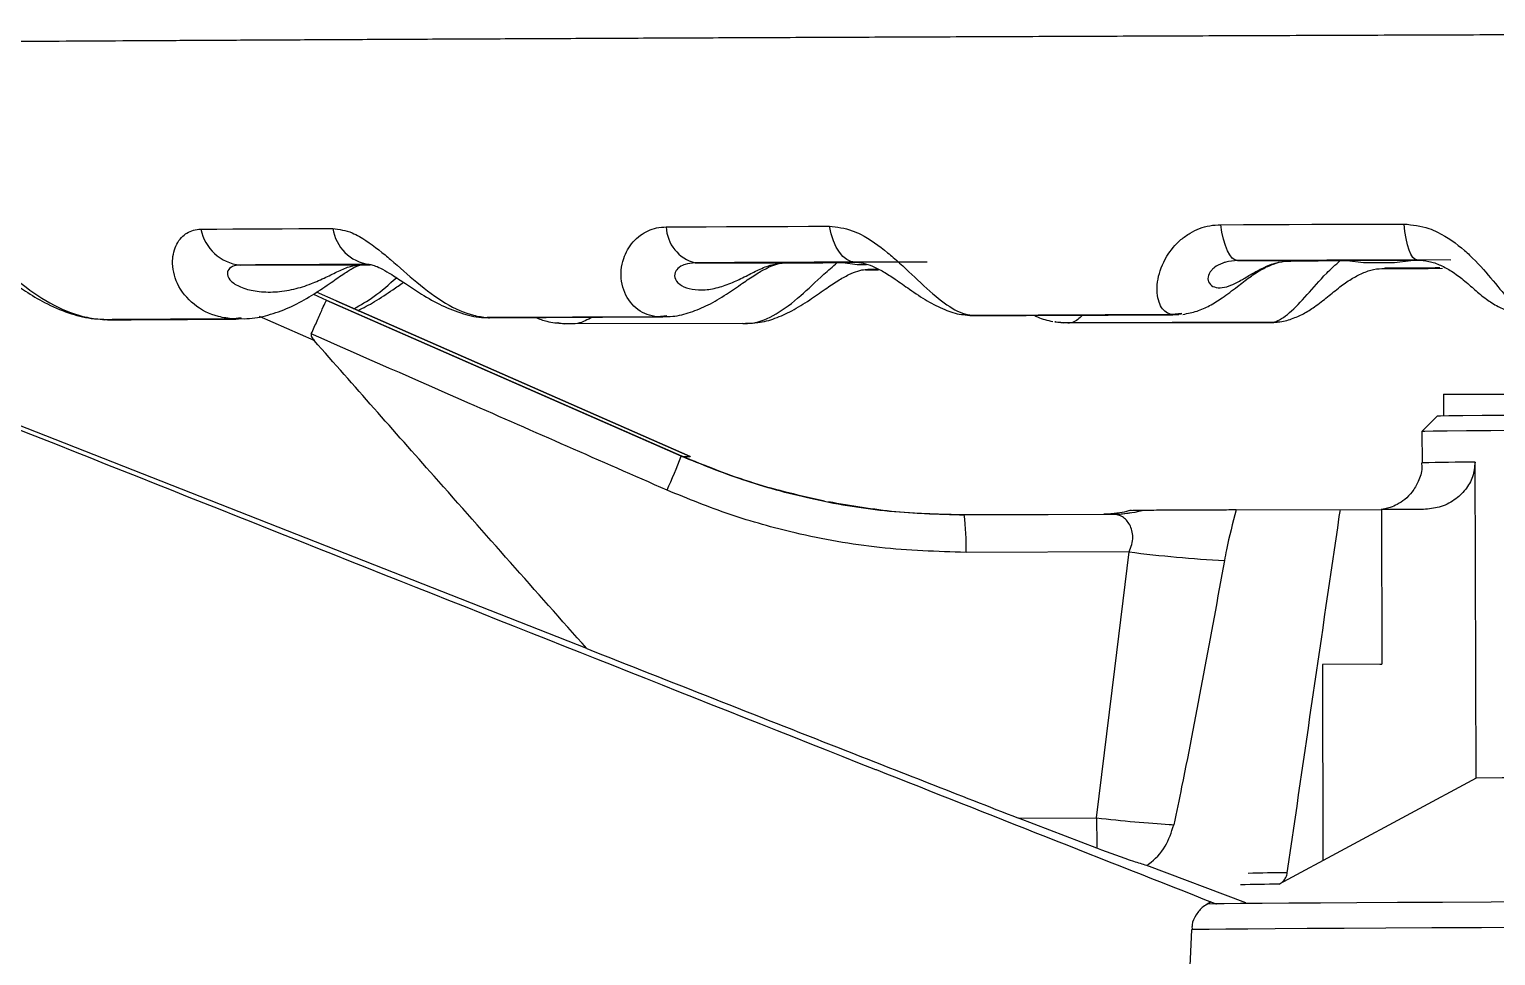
# Model space of a CAD drawing. Header units: millimetres. Extents: x 2462 to 4142, y 835 to 2023.
# Drawn here: x 3527.8 to 3621.4, y 1839.4 to 1898.6 of the extents above; entities that cross this region are included whole.
import ezdxf

# ---------------------------------------------------------------- set-up
doc = ezdxf.new("R2010")
doc.units = ezdxf.units.MM

msp = doc.modelspace()

# ---------------------------------------------------------------- linework, layer by layer
at = {"color": 7, "linetype": 'Continuous', "lineweight": 25}
for p, q in [((3541.226, 1883.549), (3548.879, 1883.561)), ((3570.274, 1883.688), (3576.008, 1883.69)), ((3579.689, 1883.702), (3580.62, 1883.576)), ((3585.077, 1883.729), (3580.459, 1883.731)), ((3580.62, 1883.576), (3581.21, 1883.579)), ((3581.149, 1883.247), (3581.976, 1883.249)), ((3604.895, 1883.829), (3608.318, 1883.822)), ((3611.896, 1883.831), (3612.942, 1883.706)), ((3612.942, 1883.706), (3614.914, 1883.713)), ((3614.914, 1883.713), (3615.962, 1883.846)), ((3615.962, 1883.846), (3616.512, 1883.849)), ((3618.506, 1883.859), (3616.336, 1883.871)), ((3545.903, 1881.681), (3546.749, 1881.311)), ((3547.361, 1881.262), (3546.102, 1881.813)), ((3569.387, 1871.339), (3546.733, 1881.287)), ((3546.749, 1881.311), (3569.389, 1871.366)), ((3569.956, 1871.32), (3547.361, 1881.262)), ((3569.978, 1871.29), (3547.367, 1881.235)), ((3601.329, 1880.442), (3600.69, 1880.382)), ((3532.521, 1880.091), (3532.957, 1880.064)), ((3541.296, 1880.171), (3540.797, 1880.104)), ((3545.95, 1878.729), (3542.454, 1880.257)), ((3556.864, 1880.2), (3557.324, 1880.21)), ((3567.864, 1880.241), (3556.999, 1880.189)), ((3557.139, 1880.181), (3567.978, 1880.232)), ((3561.482, 1879.857), (3561.963, 1879.794)), ((3573.32, 1879.807), (3562.095, 1879.787)), ((3568.457, 1880.305), (3567.864, 1880.241)), ((3587.918, 1880.33), (3587.356, 1880.386)), ((3600.69, 1880.382), (3587.918, 1880.33)), ((3588.01, 1880.32), (3588.306, 1880.318)), ((3600.971, 1880.367), (3588.306, 1880.318)), ((3593.226, 1879.92), (3593.804, 1879.862)), ((3594.158, 1879.853), (3593.888, 1879.853)), ((3594.056, 1879.855), (3594.162, 1879.853)), ((3594.158, 1879.853), (3594.056, 1879.855)), ((3594.158, 1879.853), (3607.065, 1879.883)), ((3600.971, 1880.367), (3600.753, 1880.372)), ((3600.896, 1880.391), (3601.04, 1880.393)), ((3601.12, 1880.371), (3600.977, 1880.368)), ((3601.04, 1880.393), (3601.147, 1880.394)), ((3606.988, 1879.905), (3607.139, 1879.907)), ((3607.216, 1879.887), (3607.065, 1879.883)), ((3607.071, 1879.883), (3607.216, 1879.887)), ((3607.139, 1879.907), (3607.252, 1879.908)), ((3563.359, 1859.054), (3515.822, 1877.74)), ((3618.047, 1875.294), (3618.047, 1873.932)), ((3618.047, 1875.294), (3683.333, 1875.294)), ((3617.661, 1873.922), (3616.664, 1872.918)), ((3616.664, 1872.918), (3616.67, 1870.918)), ((3620.116, 1850.793), (3620.052, 1870.957)), ((3598.075, 1867.726), (3597.277, 1867.597)), ((3604.801, 1867.909), (3614.072, 1867.939)), ((3616.77, 1867.947), (3614.072, 1867.938)), ((3614.072, 1867.939), (3614.103, 1858.057)), ((3597.967, 1865.233), (3587.564, 1865.201)), ((3614.103, 1858.057), (3610.307, 1858.045)), ((3610.307, 1858.045), (3610.347, 1845.497)), ((3613.974, 1858.056), (3614.103, 1858.057)), ((3581.785, 1851.334), (3581.815, 1851.335)), ((3620.116, 1850.793), (3607.551, 1844.009)), ((3590.903, 1848.232), (3595.892, 1848.247)), ((3595.917, 1846.305), (3590.903, 1848.232)), ((3605.424, 1842.814), (3599.102, 1845.203)), ((3603.202, 1842.885), (3602.948, 1842.737)), ((3601.956, 1841.106), (3601.714, 1836.198))]:
    msp.add_line(p, q, dxfattribs=at)
at = {"color": 7, "linetype": 'Continuous', "lineweight": 25, "flags": 128}
for points in [[(3603.826, 1886.124), (3605.273, 1886.13), (3606.724, 1886.135), (3608.18, 1886.14), (3609.641, 1886.146), (3611.106, 1886.151), (3612.575, 1886.157), (3614.048, 1886.162), (3615.525, 1886.167)], [(3604.895, 1883.829), (3604.724, 1883.869), (3604.557, 1883.99), (3604.397, 1884.188), (3604.248, 1884.459), (3604.114, 1884.796), (3603.997, 1885.192), (3603.9, 1885.638), (3603.826, 1886.124)], [(3616.336, 1883.871), (3616.207, 1883.912), (3616.08, 1884.033), (3615.959, 1884.231), (3615.846, 1884.502), (3615.744, 1884.839), (3615.655, 1885.235), (3615.581, 1885.681), (3615.525, 1886.167)], [(3538.722, 1885.838), (3539.735, 1885.843), (3540.76, 1885.848), (3541.796, 1885.854), (3542.844, 1885.859), (3543.902, 1885.865), (3544.971, 1885.87), (3546.052, 1885.875), (3547.143, 1885.881)], [(3568.425, 1885.98), (3569.699, 1885.986), (3570.98, 1885.991), (3572.27, 1885.997), (3573.568, 1886.002), (3574.875, 1886.008), (3576.189, 1886.014), (3577.51, 1886.019), (3578.84, 1886.025)], [(3580.459, 1883.731), (3580.2, 1883.772), (3579.946, 1883.892), (3579.704, 1884.09), (3579.478, 1884.36), (3579.275, 1884.697), (3579.098, 1885.093), (3578.952, 1885.539), (3578.84, 1886.025)], [(3549.461, 1883.591), (3548.393, 1883.585), (3547.337, 1883.58), (3546.291, 1883.575), (3545.256, 1883.57), (3544.232, 1883.564), (3543.219, 1883.559), (3542.216, 1883.554), (3541.226, 1883.549)], [(3580.459, 1883.731), (3579.159, 1883.726), (3577.867, 1883.72), (3576.582, 1883.715), (3575.304, 1883.71), (3574.035, 1883.704), (3572.773, 1883.699), (3571.519, 1883.693), (3570.274, 1883.688)], [(3580.658, 1883.706), (3580.588, 1883.706), (3580.138, 1883.704), (3579.689, 1883.702)], [(3616.336, 1883.871), (3614.892, 1883.866), (3613.451, 1883.86), (3612.015, 1883.855), (3610.582, 1883.85), (3609.154, 1883.845), (3607.73, 1883.839), (3606.31, 1883.834), (3604.895, 1883.829)], [(3615.962, 1883.846), (3615.452, 1883.845), (3614.942, 1883.843), (3614.433, 1883.841), (3613.925, 1883.839), (3613.417, 1883.837), (3612.909, 1883.835), (3612.402, 1883.833), (3611.896, 1883.831)], [(3614.129, 1883.326), (3614.176, 1883.327), (3615.618, 1883.33), (3617.064, 1883.334), (3617.966, 1883.337)], [(3617.661, 1873.921), (3617.841, 1873.929), (3618.379, 1873.937), (3619.269, 1873.946), (3620.502, 1873.956), (3622.065, 1873.967)], [(3622.929, 1872.976), (3621.056, 1872.964), (3619.497, 1872.953), (3618.267, 1872.943), (3617.38, 1872.934), (3616.843, 1872.925), (3616.664, 1872.918)], [(3569.414, 1871.325), (3569.475, 1871.325), (3569.956, 1871.32)], [(3569.956, 1871.32), (3569.978, 1871.296), (3569.978, 1871.29)], [(3587.44, 1867.613), (3592.796, 1867.629), (3597.005, 1867.642)], [(3597.005, 1867.642), (3596.595, 1867.636), (3596.363, 1867.631)], [(3595.892, 1848.247), (3597.054, 1857.759), (3597.967, 1865.233)], [(3654.484, 1850.938), (3650.97, 1850.927), (3647.463, 1850.916), (3644, 1850.904), (3640.614, 1850.891), (3637.34, 1850.879), (3634.211, 1850.866), (3631.259, 1850.853), (3628.513, 1850.84), (3626.002, 1850.828), (3623.751, 1850.815), (3621.782, 1850.804), (3620.116, 1850.793)], [(3651.713, 1842.982), (3647.577, 1842.968), (3643.472, 1842.954), (3639.425, 1842.94), (3635.467, 1842.925), (3631.626, 1842.91), (3627.93, 1842.895), (3624.406, 1842.88), (3621.078, 1842.865), (3617.97, 1842.85), (3615.106, 1842.835), (3612.506, 1842.821), (3610.188, 1842.807), (3608.169, 1842.794), (3606.464, 1842.782), (3605.085, 1842.77), (3604.042, 1842.759), (3603.343, 1842.749), (3602.992, 1842.741), (3602.948, 1842.737)], [(3651.718, 1841.356), (3647.498, 1841.343), (3643.308, 1841.328), (3639.179, 1841.314), (3635.14, 1841.299), (3631.221, 1841.283), (3627.449, 1841.268), (3623.852, 1841.252), (3620.456, 1841.237), (3617.285, 1841.222), (3614.363, 1841.207), (3611.709, 1841.192), (3609.344, 1841.178), (3607.284, 1841.165), (3605.544, 1841.152), (3604.137, 1841.14), (3603.072, 1841.129), (3602.359, 1841.119), (3602, 1841.11), (3601.956, 1841.106)]]:
    msp.add_lwpolyline(points, dxfattribs=at)
at = {"color": 7, "linetype": 'Continuous', "lineweight": 25}
for centre, radius, start, end in [((3541.504, 1886.366), 2.831, 190.7577, 264.35895), ((3549.819, 1886.271), 2.704, 188.29838, 262.39021), ((3570.88, 1886.069), 2.457, 182.06593, 255.71377), ((3529.571, 1886.799), 42.712, 335.6268, 338.77989), ((3619.909, 1736.192), 134.765, 89.93881, 91.37684), ((3574.506, 1865.739), 13.068, 357.63696, 8.24133), ((3596.985, 1874.778), 7.136, 270.16394, 284.82777), ((3598.747, 1853.445), 14.435, 89.74543, 92.98767), ((3607.698, 1939.22), 74.624, 262.5075, 267.20047), ((3733.461, 1849.03), 137.571, 180.32599, 181.13508), ((3607.568, 1756.825), 87.183, 90.01115, 91.63976), ((3608.062, 1757.968), 86.769, 89.99688, 91.65183)]:
    msp.add_arc(centre, radius, start, end, dxfattribs=at)
for points, knots in [([(3781.897, 1898.594), (3781.265, 1898.595), (3779.704, 1898.597), (3776.886, 1898.598), (3773.496, 1898.598), (3769.826, 1898.597), (3765.9, 1898.595), (3761.721, 1898.592), (3757.3, 1898.587), (3752.646, 1898.582), (3747.769, 1898.575), (3742.681, 1898.567), (3737.393, 1898.558), (3731.916, 1898.548), (3726.262, 1898.537), (3720.443, 1898.525), (3714.474, 1898.512), (3708.366, 1898.498), (3702.133, 1898.484), (3695.79, 1898.468), (3689.349, 1898.451), (3682.826, 1898.434), (3676.235, 1898.415), (3669.591, 1898.396), (3662.907, 1898.376), (3656.199, 1898.356), (3649.482, 1898.335), (3642.77, 1898.313), (3636.079, 1898.291), (3629.423, 1898.268), (3622.817, 1898.245), (3616.276, 1898.222), (3609.813, 1898.198), (3603.444, 1898.174), (3597.183, 1898.15), (3591.042, 1898.125), (3585.037, 1898.101), (3579.179, 1898.076), (3573.482, 1898.051), (3567.96, 1898.027), (3562.623, 1898.002), (3557.483, 1897.978), (3552.553, 1897.954), (3547.842, 1897.93), (3543.362, 1897.907), (3539.122, 1897.883), (3535.131, 1897.861), (3531.398, 1897.839), (3527.932, 1897.817), (3524.739, 1897.796), (3521.827, 1897.775), (3519.202, 1897.755), (3516.869, 1897.736), (3514.832, 1897.717), (3513.095, 1897.7), (3511.657, 1897.682), (3510.52, 1897.666), (3509.647, 1897.649), (3509.214, 1897.638), (3508.791, 1897.615), (3508.454, 1897.589), (3508.035, 1897.538), (3507.517, 1897.45), (3506.803, 1897.277), (3505.918, 1896.974), (3504.912, 1896.49), (3503.863, 1895.8), (3502.842, 1894.888), (3501.917, 1893.747), (3501.166, 1892.411), (3500.645, 1890.93), (3500.384, 1889.319), (3500.426, 1887.673), (3500.768, 1886.09), (3501.341, 1884.685), (3502.089, 1883.47), (3502.96, 1882.45), (3503.906, 1881.624), (3504.876, 1880.985), (3505.818, 1880.521), (3506.664, 1880.216), (3507.369, 1880.033), (3507.898, 1879.934), (3508.194, 1879.893), (3508.291, 1879.883), (3508.31, 1879.881)], [0, 0, 0, 0, 0.011068, 0.027371, 0.043668, 0.059961, 0.076251, 0.092539, 0.108825, 0.12511, 0.141394, 0.157678, 0.173961, 0.190243, 0.206526, 0.222808, 0.239089, 0.255371, 0.271652, 0.287933, 0.304214, 0.320495, 0.336776, 0.353057, 0.369337, 0.385618, 0.401899, 0.418179, 0.43446, 0.450741, 0.467022, 0.483303, 0.499583, 0.515864, 0.532145, 0.548427, 0.564708, 0.580989, 0.597271, 0.613553, 0.629835, 0.646118, 0.662401, 0.678685, 0.694969, 0.711254, 0.727541, 0.743829, 0.760118, 0.776411, 0.792707, 0.809009, 0.825319, 0.841643, 0.857988, 0.874375, 0.890848, 0.907537, 0.925013, 0.930439, 0.933629, 0.935429, 0.937142, 0.938982, 0.941367, 0.944148, 0.947167, 0.950511, 0.954091, 0.957813, 0.961613, 0.965454, 0.969628, 0.973523, 0.977176, 0.980618, 0.983863, 0.986909, 0.989742, 0.992329, 0.994596, 0.996456, 0.998026, 0.999619, 1, 1, 1, 1]), ([(3600.69, 1880.382), (3600.57, 1880.422), (3600.196, 1880.547), (3599.768, 1881.232), (3599.706, 1882.554), (3600.225, 1884.008), (3601.061, 1885.033), (3602.008, 1885.713), (3602.889, 1886.07), (3603.588, 1886.11), (3603.826, 1886.124)], [0, 0, 0, 0, 0.088031, 0.274888, 0.463382, 0.63331, 0.764887, 0.829734, 0.942101, 1, 1, 1, 1]), ([(3615.525, 1886.167), (3616.06, 1886.112), (3616.793, 1886.037), (3618.122, 1885.457), (3618.997, 1884.829), (3620.121, 1883.799), (3621.148, 1882.632), (3622.192, 1881.315), (3622.852, 1880.636), (3623.146, 1880.509), (3623.237, 1880.469)], [0, 0, 0, 0, 0.124888, 0.170819, 0.332284, 0.36767, 0.538362, 0.727704, 0.915401, 1, 1, 1, 1]), ([(3522.594, 1885.746), (3522.895, 1885.691), (3523.306, 1885.615), (3524.209, 1885.035), (3524.922, 1884.408), (3526.052, 1883.38), (3527.355, 1882.216), (3529.321, 1880.904), (3531.13, 1880.206), (3532.2, 1880.095), (3532.573, 1880.056)], [0, 0, 0, 0, 0.122958, 0.16818, 0.327149, 0.36199, 0.530043, 0.716457, 0.901253, 1, 1, 1, 1]), ([(3540.797, 1880.104), (3540.477, 1880.143), (3539.547, 1880.256), (3538.198, 1880.955), (3537.133, 1882.273), (3536.813, 1883.724), (3537.065, 1884.748), (3537.544, 1885.427), (3538.079, 1885.783), (3538.559, 1885.824), (3538.722, 1885.838)], [0, 0, 0, 0, 0.09737, 0.282314, 0.468879, 0.637067, 0.767296, 0.831478, 0.942694, 1, 1, 1, 1]), ([(3547.143, 1885.881), (3547.551, 1885.826), (3548.11, 1885.751), (3549.235, 1885.171), (3550.06, 1884.544), (3551.27, 1883.515), (3552.566, 1882.351), (3554.338, 1881.037), (3555.853, 1880.344), (3556.71, 1880.228), (3556.999, 1880.189)], [0, 0, 0, 0, 0.123482, 0.168897, 0.328544, 0.363534, 0.532304, 0.719514, 0.905098, 1, 1, 1, 1]), ([(3567.864, 1880.241), (3567.64, 1880.281), (3566.968, 1880.399), (3566.053, 1881.092), (3565.47, 1882.412), (3565.573, 1883.865), (3566.136, 1884.889), (3566.874, 1885.569), (3567.607, 1885.925), (3568.218, 1885.966), (3568.425, 1885.98)], [0, 0, 0, 0, 0.0931327, 0.2789445, 0.4663848, 0.6353624, 0.766203, 0.8306864, 0.9424253, 1, 1, 1, 1]), ([(3578.84, 1886.025), (3579.328, 1885.97), (3579.997, 1885.895), (3581.267, 1885.315), (3582.147, 1884.688), (3583.355, 1883.658), (3584.557, 1882.493), (3586.015, 1881.177), (3587.137, 1880.491), (3587.726, 1880.369), (3587.918, 1880.33)], [0, 0, 0, 0, 0.12414, 0.169797, 0.330295, 0.36547, 0.53514, 0.723348, 0.909921, 1, 1, 1, 1]), ([(3525.117, 1883.495), (3525.119, 1883.495), (3525.123, 1883.496), (3525.432, 1883.324), (3525.909, 1883.005), (3526.619, 1882.493), (3527.586, 1881.82), (3528.812, 1881.083), (3530.22, 1880.479), (3531.499, 1880.125), (3532.254, 1880.1), (3532.521, 1880.091)], [0, 0, 0, 0, 0.063114, 0.128316, 0.200217, 0.303572, 0.424194, 0.573984, 0.750539, 0.911763, 1, 1, 1, 1]), ([(3541.226, 1883.549), (3541.048, 1883.53), (3540.818, 1883.506), (3540.543, 1883.343), (3540.413, 1883.166), (3540.401, 1882.847), (3540.656, 1882.449), (3541.352, 1882.065), (3542.319, 1881.836), (3543.438, 1881.8), (3544.596, 1881.968), (3545.687, 1882.304), (3546.66, 1882.74), (3547.523, 1883.176), (3548.263, 1883.498), (3548.681, 1883.541), (3548.879, 1883.561)], [0, 0, 0, 0, 0.059181, 0.0764021, 0.1316902, 0.159314, 0.2338202, 0.3263056, 0.4272121, 0.5354107, 0.6422217, 0.7354472, 0.8101965, 0.8743398, 0.940316, 1, 1, 1, 1]), ([(3541.157, 1880.127), (3541.377, 1880.122), (3542.052, 1880.107), (3543.188, 1880.372), (3544.515, 1880.872), (3545.759, 1881.564), (3546.848, 1882.299), (3547.734, 1882.924), (3548.378, 1883.334), (3548.783, 1883.531), (3548.921, 1883.561), (3548.902, 1883.56), (3548.896, 1883.56)], [0, 0, 0, 0, 0.069387, 0.212307, 0.358073, 0.501795, 0.634384, 0.740206, 0.82343, 0.8954, 0.967159, 1, 1, 1, 1]), ([(3548.879, 1883.561), (3548.883, 1883.561), (3549.103, 1883.561), (3549.318, 1883.562), (3549.529, 1883.563)], [0, 0, 0, 0, 0.0170475, 1, 1, 1, 1]), ([(3549.486, 1883.588), (3549.502, 1883.588), (3549.535, 1883.589), (3549.832, 1883.514), (3550.317, 1883.286), (3550.977, 1882.899), (3551.825, 1882.327), (3552.888, 1881.621), (3554.106, 1880.924), (3555.436, 1880.43), (3556.376, 1880.187), (3556.842, 1880.199), (3556.864, 1880.2)], [0, 0, 0, 0, 0.073231, 0.149782, 0.218769, 0.295495, 0.403046, 0.526951, 0.684763, 0.844682, 0.99282, 1, 1, 1, 1]), ([(3568.172, 1880.257), (3568.395, 1880.255), (3569.009, 1880.251), (3569.998, 1880.513), (3571.135, 1880.987), (3572.218, 1881.636), (3573.21, 1882.325), (3574.073, 1882.917), (3574.799, 1883.344), (3575.396, 1883.595), (3575.786, 1883.685), (3575.936, 1883.681), (3575.992, 1883.679)], [0, 0, 0, 0, 0.074272, 0.204604, 0.340515, 0.488096, 0.6168, 0.715366, 0.800865, 0.875613, 0.954123, 1, 1, 1, 1]), ([(3570.274, 1883.688), (3570.047, 1883.669), (3569.755, 1883.645), (3569.353, 1883.482), (3569.118, 1883.304), (3568.934, 1882.985), (3568.974, 1882.587), (3569.393, 1882.201), (3570.068, 1881.971), (3570.899, 1881.934), (3571.8, 1882.1), (3572.699, 1882.435), (3573.57, 1882.87), (3574.431, 1883.306), (3575.255, 1883.628), (3575.766, 1883.67), (3576.008, 1883.69)], [0, 0, 0, 0, 0.059181, 0.076402, 0.13169, 0.159314, 0.23382, 0.326305, 0.427211, 0.535409, 0.64222, 0.735446, 0.810196, 0.874339, 0.940316, 1, 1, 1, 1]), ([(3573.32, 1879.807), (3573.52, 1879.81), (3574.181, 1879.82), (3575.406, 1880.324), (3576.939, 1881.476), (3578.223, 1882.731), (3579.053, 1883.452), (3579.339, 1883.701)], [0, 0, 0, 0, 0.117787, 0.390167, 0.648222, 0.87854, 1, 1, 1, 1]), ([(3573.479, 1879.827), (3573.748, 1879.831), (3574.396, 1879.842), (3575.393, 1880.129), (3576.485, 1880.617), (3577.524, 1881.267), (3578.49, 1881.952), (3579.337, 1882.531), (3580.065, 1882.946), (3580.674, 1883.186), (3581.076, 1883.27), (3581.235, 1883.26), (3581.283, 1883.256)], [0, 0, 0, 0, 0.090468, 0.217869, 0.351918, 0.50059, 0.627812, 0.72528, 0.809774, 0.885816, 0.965274, 1, 1, 1, 1]), ([(3576.008, 1883.69), (3576.012, 1883.69), (3576.805, 1883.693), (3578.071, 1883.696), (3579.272, 1883.701), (3579.689, 1883.702)], [0, 0, 0, 0, 0.00303, 0.653322, 1, 1, 1, 1]), ([(3580.479, 1883.729), (3580.643, 1883.719), (3580.955, 1883.701), (3581.598, 1883.487), (3582.318, 1883.121), (3583.126, 1882.593), (3584.052, 1881.929), (3585.06, 1881.241), (3586.141, 1880.705), (3587.002, 1880.402), (3587.492, 1880.377), (3587.602, 1880.372)], [0, 0, 0, 0, 0.0926841, 0.1756462, 0.2642027, 0.3625873, 0.4916286, 0.6604776, 0.8195208, 0.959452, 1, 1, 1, 1]), ([(3581.988, 1883.272), (3581.761, 1883.271), (3581.53, 1883.27), (3581.308, 1883.269), (3581.304, 1883.269)], [0, 0, 0, 0, 0.98366, 1, 1, 1, 1]), ([(3601.411, 1880.398), (3601.716, 1880.457), (3602.327, 1880.575), (3603.15, 1880.956), (3603.991, 1881.481), (3604.786, 1882.102), (3605.627, 1882.754), (3606.423, 1883.279), (3607.193, 1883.632), (3607.82, 1883.806), (3608.164, 1883.802), (3608.299, 1883.801)], [0, 0, 0, 0, 0.116341, 0.232985, 0.363729, 0.529907, 0.655203, 0.764651, 0.852931, 0.942126, 1, 1, 1, 1]), ([(3604.895, 1883.829), (3604.635, 1883.81), (3604.299, 1883.786), (3603.798, 1883.622), (3603.474, 1883.445), (3603.131, 1883.125), (3602.953, 1882.726), (3603.067, 1882.34), (3603.404, 1882.108), (3603.891, 1882.07), (3604.473, 1882.235), (3605.119, 1882.569), (3605.829, 1883.002), (3606.629, 1883.438), (3607.481, 1883.76), (3608.049, 1883.802), (3608.318, 1883.822)], [0, 0, 0, 0, 0.05918, 0.076402, 0.131689, 0.159313, 0.233819, 0.326303, 0.427209, 0.535407, 0.642218, 0.735444, 0.810194, 0.874339, 0.940315, 1, 1, 1, 1]), ([(3607.071, 1879.883), (3607.129, 1879.892), (3607.46, 1879.946), (3608.16, 1880.395), (3609.273, 1881.549), (3610.332, 1882.822), (3611.147, 1883.562), (3611.442, 1883.83)], [0, 0, 0, 0, 0.06082, 0.347817, 0.619718, 0.862394, 1, 1, 1, 1]), ([(3607.252, 1879.908), (3607.332, 1879.908), (3607.715, 1879.905), (3608.361, 1880.099), (3609.132, 1880.435), (3609.881, 1880.915), (3610.601, 1881.486), (3611.35, 1882.1), (3612.103, 1882.641), (3612.853, 1883.044), (3613.589, 1883.299), (3614.042, 1883.326), (3614.269, 1883.34)], [0, 0, 0, 0, 0.028141, 0.135929, 0.242438, 0.357224, 0.505586, 0.636311, 0.739065, 0.82833, 0.914132, 1, 1, 1, 1]), ([(3608.318, 1883.822), (3608.322, 1883.822), (3609.052, 1883.823), (3610.228, 1883.826), (3611.47, 1883.83), (3611.896, 1883.831)], [0, 0, 0, 0, 0.003029, 0.658367, 1, 1, 1, 1]), ([(3617.811, 1883.359), (3617.392, 1883.358), (3616.157, 1883.354), (3615.013, 1883.349), (3614.299, 1883.346), (3614.296, 1883.346)], [0, 0, 0, 0, 0.338079, 0.996954, 1, 1, 1, 1]), ([(3616.381, 1883.863), (3616.62, 1883.849), (3617.101, 1883.82), (3617.867, 1883.547), (3618.637, 1883.122), (3619.373, 1882.557), (3620.047, 1881.959), (3620.702, 1881.398), (3621.461, 1880.913), (3622.14, 1880.606), (3622.571, 1880.549), (3622.709, 1880.53)], [0, 0, 0, 0, 0.091975, 0.184713, 0.278481, 0.401772, 0.553541, 0.709081, 0.838801, 0.948041, 1, 1, 1, 1]), ([(3548.476, 1880.747), (3548.913, 1880.994), (3549.841, 1881.519), (3550.731, 1882.317), (3551.202, 1882.738)], [0, 0, 0, 0, 0.471907, 1, 1, 1, 1]), ([(3548.735, 1880.633), (3549.095, 1880.817), (3549.853, 1881.205), (3550.826, 1881.875), (3551.426, 1882.284), (3551.655, 1882.441)], [0, 0, 0, 0, 0.3591901, 0.7553273, 1, 1, 1, 1]), ([(3545.769, 1879.146), (3545.895, 1879.433), (3546.089, 1879.874), (3546.319, 1880.39), (3546.524, 1880.843), (3546.684, 1881.192), (3546.742, 1881.306), (3546.75, 1881.315), (3546.749, 1881.312), (3546.749, 1881.311)], [0, 0, 0, 0, 0.238997, 0.367834, 0.499678, 0.748972, 0.92468, 0.973941, 1, 1, 1, 1]), ([(3547.361, 1881.262), (3547.362, 1881.263), (3547.366, 1881.264), (3547.373, 1881.271), (3547.37, 1881.258), (3547.37, 1881.258)], [0, 0, 0, 0, 0.3433639, 0.9922507, 1, 1, 1, 1]), ([(3600.753, 1880.372), (3600.932, 1880.382), (3601.137, 1880.394), (3601.307, 1880.436), (3601.329, 1880.442)], [0, 0, 0, 0, 0.868972, 1, 1, 1, 1]), ([(3540.797, 1880.104), (3539.351, 1880.096), (3536.473, 1880.08), (3533.869, 1880.064), (3532.573, 1880.056)], [0, 0, 0, 0, 0.502496, 1, 1, 1, 1]), ([(3532.751, 1880.049), (3534.095, 1880.057), (3536.695, 1880.073), (3539.568, 1880.089), (3540.956, 1880.097)], [0, 0, 0, 0, 0.516904, 1, 1, 1, 1]), ([(3540.956, 1880.097), (3541.071, 1880.107), (3541.206, 1880.119), (3541.284, 1880.164), (3541.296, 1880.171)], [0, 0, 0, 0, 0.845145, 1, 1, 1, 1]), ([(3556.92, 1880.201), (3556.972, 1880.193), (3557.05, 1880.18), (3557.116, 1880.181), (3557.139, 1880.181)], [0, 0, 0, 0, 0.660052, 1, 1, 1, 1]), ([(3560.07, 1880.204), (3560.315, 1880.11), (3560.883, 1879.893), (3561.482, 1879.847), (3561.822, 1879.821)], [0, 0, 0, 0, 0.433007, 1, 1, 1, 1]), ([(3562.095, 1879.787), (3561.929, 1879.796), (3561.733, 1879.806), (3561.515, 1879.85), (3561.482, 1879.857)], [0, 0, 0, 0, 0.848181, 1, 1, 1, 1]), ([(3563.7, 1880.221), (3563.404, 1880.054), (3562.92, 1879.78), (3562.325, 1879.785), (3562.095, 1879.787)], [0, 0, 0, 0, 0.613491, 1, 1, 1, 1]), ([(3567.978, 1880.232), (3568.13, 1880.242), (3568.308, 1880.254), (3568.438, 1880.299), (3568.457, 1880.305)], [0, 0, 0, 0, 0.853431, 1, 1, 1, 1]), ([(3587.356, 1880.386), (3587.556, 1880.355), (3587.781, 1880.321), (3587.986, 1880.32), (3588.01, 1880.32)], [0, 0, 0, 0, 0.886447, 1, 1, 1, 1]), ([(3588.01, 1880.32), (3589.135, 1880.325), (3593.302, 1880.342), (3597.609, 1880.36), (3600.753, 1880.372)], [0, 0, 0, 0, 0.270114, 1, 1, 1, 1]), ([(3591.894, 1880.346), (3591.971, 1880.306), (3592.337, 1880.115), (3592.762, 1880.02), (3593.097, 1879.944)], [0, 0, 0, 0, 0.209728, 1, 1, 1, 1]), ([(3593.888, 1879.853), (3593.7, 1879.861), (3593.482, 1879.872), (3593.257, 1879.914), (3593.226, 1879.92)], [0, 0, 0, 0, 0.860111, 1, 1, 1, 1]), ([(3594.986, 1880.344), (3594.795, 1880.148), (3594.556, 1879.902), (3594.228, 1879.862), (3594.162, 1879.853)], [0, 0, 0, 0, 0.798956, 1, 1, 1, 1]), ([(3607.071, 1879.883), (3604.641, 1879.877), (3600.279, 1879.867), (3596.04, 1879.858), (3594.162, 1879.853)], [0, 0, 0, 0, 0.556948, 1, 1, 1, 1]), ([(3545.769, 1879.146), (3545.764, 1879.134), (3545.755, 1879.108), (3545.755, 1879.047), (3545.8, 1878.906), (3545.886, 1878.805), (3545.95, 1878.729)], [0, 0, 0, 0, 0.082493, 0.170588, 0.380373, 1, 1, 1, 1]), ([(3568.476, 1869.172), (3564.237, 1871.033), (3556.667, 1874.355), (3549.099, 1877.682), (3545.769, 1879.146)], [0, 0, 0, 0, 0.56, 1, 1, 1, 1]), ([(3563.359, 1859.054), (3560.106, 1862.724), (3554.297, 1869.277), (3548.5, 1875.841), (3545.95, 1878.729)], [0, 0, 0, 0, 0.560002, 1, 1, 1, 1]), ([(3515.005, 1877.862), (3526.084, 1873.456), (3548.341, 1864.606), (3570.604, 1855.771), (3581.785, 1851.334)], [0, 0, 0, 0, 0.497775, 1, 1, 1, 1]), ([(3587.461, 1867.573), (3585.755, 1867.623), (3582.456, 1867.72), (3577.722, 1868.544), (3573.376, 1869.714), (3570.688, 1870.809), (3569.387, 1871.339)], [0, 0, 0, 0, 0.275122, 0.532251, 0.773412, 1, 1, 1, 1]), ([(3569.389, 1871.366), (3570.909, 1870.749), (3573.878, 1869.543), (3577.002, 1868.833), (3578.527, 1868.486)], [0, 0, 0, 0, 0.511936, 1, 1, 1, 1]), ([(3616.638, 1870.911), (3616.647, 1870.807), (3616.683, 1870.4), (3616.469, 1869.747), (3616.078, 1869.068), (3615.602, 1868.585), (3615.118, 1868.263), (3614.673, 1868.07), (3614.326, 1867.977), (3614.128, 1867.943), (3614.074, 1867.937), (3614.059, 1867.935)], [0, 0, 0, 0, 0.070022, 0.274789, 0.447116, 0.597135, 0.72749, 0.837774, 0.924761, 0.979653, 1, 1, 1, 1]), ([(3620.052, 1870.957), (3620.021, 1870.643), (3619.959, 1870.016), (3619.469, 1869.171), (3618.735, 1868.491), (3617.799, 1868.035), (3617.106, 1867.976), (3616.77, 1867.947)], [0, 0, 0, 0, 0.190511, 0.380724, 0.578923, 0.795278, 1, 1, 1, 1]), ([(3587.564, 1865.201), (3585.721, 1865.257), (3582.05, 1865.369), (3577.016, 1866.287), (3572.476, 1867.541), (3569.813, 1868.627), (3568.476, 1869.172)], [0, 0, 0, 0, 0.28154, 0.560862, 0.779652, 1, 1, 1, 1]), ([(3578.789, 1868.443), (3580.215, 1868.197), (3583.078, 1867.704), (3585.982, 1867.643), (3587.44, 1867.613)], [0, 0, 0, 0, 0.497889, 1, 1, 1, 1]), ([(3598.102, 1867.896), (3598.048, 1867.879), (3597.805, 1867.801), (3597.415, 1867.731), (3597.022, 1867.673), (3596.789, 1867.651), (3596.652, 1867.64), (3596.616, 1867.639), (3596.6, 1867.638)], [0, 0, 0, 0, 0.0707792, 0.3230375, 0.5136871, 0.6656193, 0.8472911, 1, 1, 1, 1]), ([(3597.967, 1865.233), (3598.034, 1865.392), (3598.165, 1865.701), (3598.222, 1866.177), (3598.165, 1866.604), (3597.963, 1867.096), (3597.545, 1867.542), (3597.187, 1867.608), (3597.005, 1867.642)], [0, 0, 0, 0, 0.125165, 0.244002, 0.362149, 0.483423, 0.737795, 1, 1, 1, 1]), ([(3604.801, 1867.909), (3604.603, 1867.908), (3603.888, 1867.904), (3602.436, 1867.896), (3600.82, 1867.889), (3599.773, 1867.885), (3599.159, 1867.882), (3598.874, 1867.88), (3598.828, 1867.88), (3598.811, 1867.88)], [0, 0, 0, 0, 0.13772, 0.496086, 0.705981, 0.834259, 0.936997, 0.976049, 1, 1, 1, 1]), ([(3604.801, 1867.909), (3604.581, 1867.066), (3604.302, 1865.997), (3604.096, 1864.913), (3604.053, 1864.685)], [0, 0, 0, 0, 0.789501, 1, 1, 1, 1]), ([(3608.067, 1844.737), (3609.172, 1852.32), (3610.298, 1860.051), (3611.433, 1867.782), (3611.455, 1867.93)], [0, 0, 0, 0, 0.980789, 1, 1, 1, 1]), ([(3604.053, 1864.685), (3603.179, 1859.861), (3602.157, 1854.225), (3600.992, 1848.616), (3600.824, 1847.806)], [0, 0, 0, 0, 0.855633, 1, 1, 1, 1]), ([(3563.359, 1859.054), (3568.725, 1856.939), (3577.901, 1853.32), (3587.087, 1849.725), (3590.903, 1848.232)], [0, 0, 0, 0, 0.58467, 1, 1, 1, 1]), ([(3581.815, 1851.335), (3589.032, 1848.478), (3596.272, 1845.612), (3603.518, 1842.76), (3603.542, 1842.75)], [0, 0, 0, 0, 0.996706, 1, 1, 1, 1]), ([(3595.892, 1848.247), (3595.892, 1848.247), (3596.71, 1848.155), (3598.371, 1847.985), (3599.986, 1847.857), (3600.728, 1847.812), (3600.824, 1847.806)], [0, 0, 0, 0, 0.00001, 0.46447, 0.930599, 1, 1, 1, 1]), ([(3599.102, 1845.203), (3599.141, 1845.232), (3599.599, 1845.565), (3600.36, 1846.361), (3600.672, 1847.333), (3600.824, 1847.806)], [0, 0, 0, 0, 0.045952, 0.53489, 1, 1, 1, 1]), ([(3599.102, 1845.203), (3598.832, 1845.287), (3597.857, 1845.592), (3596.731, 1846.006), (3595.917, 1846.305)], [0, 0, 0, 0, 0.276793, 1, 1, 1, 1]), ([(3607.551, 1844.009), (3607.634, 1844.063), (3607.785, 1844.162), (3607.962, 1844.393), (3608.043, 1844.591), (3608.064, 1844.717), (3608.067, 1844.737)], [0, 0, 0, 0, 0.319347, 0.583709, 0.933451, 1, 1, 1, 1]), ([(3603.05, 1842.782), (3602.931, 1842.716), (3602.613, 1842.542), (3602.225, 1842.071), (3601.976, 1841.545), (3601.985, 1841.21), (3601.988, 1841.109)], [0, 0, 0, 0, 0.19772, 0.523248, 0.857199, 1, 1, 1, 1])]:
    msp.add_open_spline(points, degree=3, knots=knots, dxfattribs=at)

doc.saveas('drawing.dxf')
